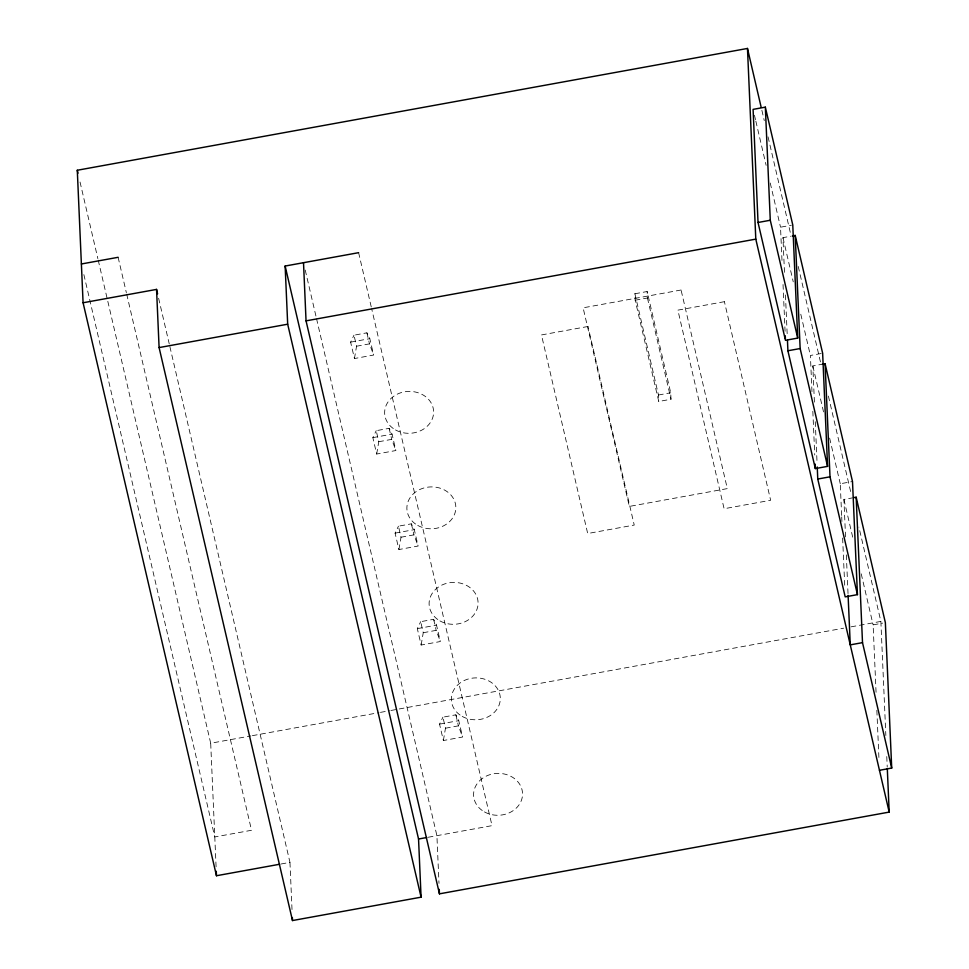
<?xml version="1.0" encoding="UTF-8"?>
<svg xmlns="http://www.w3.org/2000/svg" width="969" height="969" viewBox="0 0 969 969"><rect width="100%" height="100%" fill="white"/><g stroke="black" fill="none" stroke-linecap="round" stroke-linejoin="round"><path stroke-width="0.73" stroke-dasharray="4.84 3.63" d="M354.436 358.542L356.556 346.224L353.988 335.189L366.912 332.827L369.819 338.653L373.646 355.042L354.436 358.542L350.621 342.142L353.988 335.189M376.675 454.037L378.782 441.719L376.214 430.684L389.15 428.334L392.057 434.148L395.873 450.537L376.675 454.037L372.847 437.637L376.214 430.684M398.901 549.532L401.021 537.214L398.453 526.179L411.377 523.829L414.296 529.643L418.111 546.044L398.901 549.532L395.086 533.132L398.453 526.179M421.14 645.027L423.259 632.709L420.679 621.674L433.615 619.324L436.522 625.138L440.338 641.539L421.14 645.027L417.324 628.639L420.679 621.674M443.366 740.522L445.486 728.203L442.918 717.169L455.854 714.819L458.761 720.633L462.576 737.034L443.366 740.522L439.551 724.134L442.918 717.169M781.983 260.382L780.529 227.194L791.419 225.22M784.478 272.337L782.964 237.647L791.128 236.17M350.621 342.142L369.819 338.653M634.901 293.752L647.147 291.536L670.718 392.784L671.008 399.252L658.763 401.469L635.179 300.22L634.901 293.752L658.472 395.013L658.763 401.469M356.556 346.224L369.48 343.874L373.646 355.042M635.179 300.22L647.437 297.992L647.147 291.536M811.974 391.67L810.399 355.478L822.645 353.249M372.847 437.637L392.057 434.148M378.782 441.719L391.718 439.369L395.873 450.537M814.408 402.123L812.834 365.931L822.354 364.199M658.472 395.013L670.718 392.784M395.086 533.132L414.296 529.643M401.021 537.214L413.957 534.864L418.111 546.044M841.649 515.435L840.256 483.761L852.502 481.532M845.549 536.923L843.914 499.435L852.078 497.957M417.324 628.639L436.522 625.138M423.259 632.709L436.183 630.359L440.338 641.539M216.087 866.783L210.697 743.235L250.898 735.919M252.388 735.653L378.976 712.651M380.466 712.372L389.405 710.749M390.895 710.483L843.636 628.191M851.085 626.834L880.869 621.42L858.922 527.16M876.061 692.326L873.117 624.86L882.638 623.128M439.551 724.134L458.761 720.633M445.486 728.203L458.422 725.854L462.576 737.034M281.143 863.985L289.961 862.374L169.587 345.376M428.201 837.252L492.022 825.649L371.648 308.651M761.876 110.309L764.275 120.628M768.042 136.823L791.019 235.515M798.226 266.451L821.203 365.131M828.398 396.067L851.376 494.747M754.463 115.263L755.493 119.684M755.844 121.149L766.128 165.336M770.246 183.02L780.529 227.194M782.964 237.647L793.248 281.834M800.794 314.235L810.399 355.478M812.834 365.931L823.807 413.06M829.634 438.097L840.256 483.761M843.914 499.435L852.744 537.359M861.223 573.818L873.117 624.86M647.437 297.992L671.008 399.252M358.615 252.679L371.309 307.173M366.912 332.827L369.48 343.874M389.15 428.334L391.718 439.369M411.377 523.829L413.957 534.864M433.615 619.324L436.183 630.359M455.854 714.819L458.422 725.854M305.223 270.06L316.197 317.19M316.536 318.668L436.91 835.666L438.993 883.401M158.613 298.246L169.248 343.898M118.121 257.306L126.358 292.65M126.697 294.128L251.528 830.276L214.779 836.95L83.443 272.81M80.039 182.039L97.869 258.638M98.208 260.104L210.697 743.235M880.869 621.42L885.848 735.532M886.768 756.547L887.229 767.06M876.848 710.313L879.004 759.793M846.337 554.91L848.105 595.39M841.71 516.937L841.904 521.467M842.63 538.049L844.811 587.82M815.268 421.733L817.109 463.957M812.834 411.28L814.735 455.018M785.459 294.964L787.179 334.172M783.037 284.511L785.072 331.265M289.961 862.374L292.105 911.587M681.074 290.01L583.108 307.815L629.341 506.412L727.319 488.606L681.074 290.01M588.001 326.48L541.465 334.935L587.698 533.519L634.235 525.065L588.001 326.48M724.412 301.686L677.876 310.141L724.109 508.725L770.646 500.27L724.412 301.686M484.452 811.913A24.504 20.955 -2.5 0 0 522.497 795.416A24.504 20.955 -2.5 0 0 487.225 775.66A24.504 20.955 -2.5 0 0 484.452 811.913M462.213 716.418A24.504 20.955 -2.5 0 0 500.258 699.921A24.504 20.955 -2.5 0 0 464.999 680.165A24.504 20.955 -2.5 0 0 462.213 716.418M439.974 620.923A24.504 20.955 -2.5 0 0 478.032 604.426A24.504 20.955 -2.5 0 0 442.76 584.67A24.504 20.955 -2.5 0 0 439.974 620.923M417.748 525.428A24.504 20.955 -2.5 0 0 455.793 508.931A24.504 20.955 -2.5 0 0 420.534 489.175A24.504 20.955 -2.5 0 0 417.748 525.428M395.509 429.933A24.504 20.955 -2.5 0 0 433.567 413.436A24.504 20.955 -2.5 0 0 398.295 393.68A24.504 20.955 -2.5 0 0 395.509 429.933"/><path stroke-width="1.45" d="M279.666 864.251L216.475 875.734L83.08 302.764L77.29 170.253L747.474 48.45L761.186 107.365M765.34 107.147L753.095 109.376L758.037 222.482L785.471 340.313L797.717 338.084L792.775 224.978L765.34 107.147L770.282 220.254L797.717 338.084M81.384 263.98L118.121 257.306M83.08 302.764L156.554 289.404L157.584 293.825M156.554 289.404L159.098 347.58L292.493 920.55L421.079 897.173L287.684 324.203L285.14 266.039L358.615 252.679M758.037 222.482L770.282 220.254M159.098 347.58L287.684 324.203M887.301 768.562L889.191 812.095L439.454 893.842L306.047 320.86L755.796 239.125L747.474 48.45M792.485 235.915L795.21 235.431L822.645 353.249L827.574 466.368L815.329 468.584L787.906 350.766L787.446 340.204M787.906 350.766L800.152 348.537L795.21 235.431M822.354 364.199L825.079 363.702L852.502 481.532L857.444 594.639L845.198 596.868L817.763 479.037L817.242 466.973M817.763 479.037L830.009 476.821L825.079 363.702M853.435 497.703L856.16 497.206L885.363 622.631L891.71 768.066L879.464 770.294M856.16 497.206L862.507 642.641L850.261 644.869L848.105 595.39M421.079 897.173L418.547 839.009L426.748 837.519M800.152 348.537L827.574 466.368M830.009 476.821L857.444 594.639M862.507 642.641L891.71 768.066M755.796 239.125L889.191 812.095M285.14 266.039L418.547 839.009M77.29 170.253L77.98 173.209M815.135 464.066L815.329 468.584M785.265 335.783L785.399 338.799M439.26 889.36L439.454 893.842M303.515 262.696L306.047 320.86M292.359 917.558L292.493 920.55M216.281 871.264L216.475 875.734"/></g></svg>
